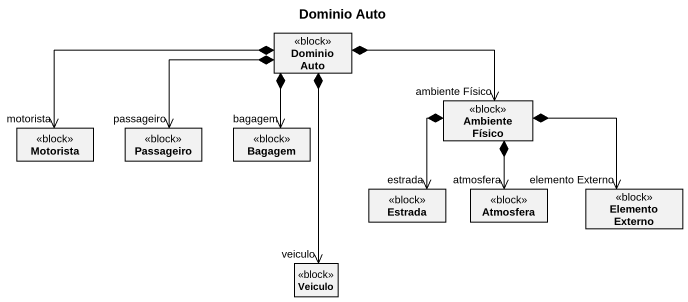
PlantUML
@startuml
title Dominio Auto
hide circle
hide empty members
class "Dominio Auto" as Dominio_Auto <<block>>
class "Ambiente Físico" as Ambiente_Físico <<block>>
class Motorista <<block>>
class Passageiro <<block>>
class Bagagem <<block>>
class Estrada <<block>>
class Atmosfera <<block>>
class "Elemento Externo" as Elemento_Externo <<block>>
class Veiculo <<block>>
Dominio_Auto *-right-> "ambiente Físico" Ambiente_Físico
Dominio_Auto *-left-> "motorista" Motorista
Dominio_Auto *--> "passageiro" Passageiro
Dominio_Auto *--> "bagagem" Bagagem
Dominio_Auto *--> "veiculo" Veiculo
Ambiente_Físico *--> "estrada" Estrada
Ambiente_Físico *--> "atmosfera" Atmosfera
Ambiente_Físico *--> "elemento Externo" Elemento_Externo
@enduml
